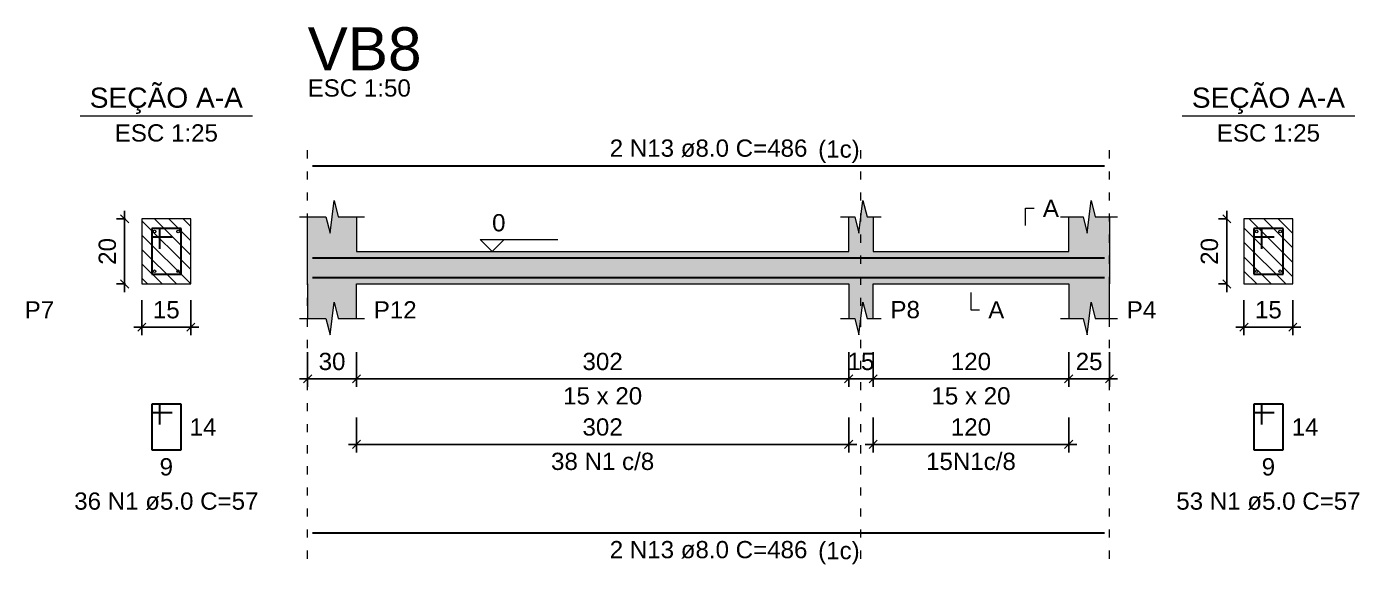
# Model space of a CAD drawing. Header units: inches. Extents: x -52 to 802, y -168 to 85.
# Drawn here: x 182.92 to 199.27, y 2.12 to 8.73 of the extents above; entities that cross this region are included whole.
import ezdxf

# ---------------------------------------------------------------- set-up
doc = ezdxf.new("R2010")
doc.units = ezdxf.units.IN
doc.header["$MEASUREMENT"] = 0
doc.linetypes.add('DOT2', pattern=[3.175, 0, -3.175])
for name, color, linetype, lineweight in [('Descrição da armadura', 7, 'Continuous', 5), ('DT-Barras na forma', 2, 'Continuous', 30), ('DT-Barras no corte', 5, 'Continuous', 5), ('DT-Barras rebatidas', 2, 'Continuous', 30), ('DT-Cotas', 9, 'Continuous', 5), ('DT-Forma', 5, 'Continuous', 5), ('DT-Hachura forma vigas', 252, 'Continuous', 5), ('DT-Hachura seção vigas', 252, 'Continuous', 5), ('DT-Pontilhado', 9, 'DOT2', 5), ('DT-Textos', 7, 'Continuous', 5), ('DT-Título', 3, 'Continuous', 20), ('Textos armaduras', 7, 'Continuous', 5)]:
    doc.layers.add(name, color=color, linetype=linetype, lineweight=lineweight)
doc.styles.add('Arial', font='arial.ttf')
doc.styles.get("Standard").update_dxf_attribs({"font": 'arial.ttf'})
doc.dimstyles.new('UM_25.000000', dxfattribs={"dimtxt": 0.18, "dimasz": 0.1, "dimexe": 0.1, "dimexo": 0.2, "dimgap": 0, "dimtad": 1, "dimtih": 1, "dimtoh": 1, "dimdec": 1, "dimlfac": 25, "dimzin": 0, "dimdsep": 46, "dimtxsty": 'Standard', "dimcen": 0.09, "dimdle": 0.1, "dimadec": 1, "dimazin": 2, "dimtfac": 1, "dimtdec": 4, "dimtofl": 0, "dimtmove": 0, "dimatfit": 3, "dimfxl": 1, "dimtolj": 1, "dimarcsym": 0})
doc.dimstyles.new('UM_50.000000', dxfattribs={"dimtxt": 0.18, "dimasz": 0.1, "dimexe": 0.1, "dimexo": 0.2, "dimgap": 0, "dimtad": 1, "dimtih": 1, "dimtoh": 1, "dimdec": 1, "dimlfac": 50, "dimzin": 0, "dimdsep": 46, "dimtxsty": 'Standard', "dimcen": 0.09, "dimdle": 0.1, "dimadec": 1, "dimazin": 2, "dimtfac": 1, "dimtdec": 4, "dimtofl": 0, "dimtmove": 0, "dimatfit": 3, "dimfxl": 1, "dimtolj": 1, "dimarcsym": 0})
pattern_1 = [(135, (65.57021, -289.7893), (-0.08838835, -0.08838835), [])]

# ---------------------------------------------------------------- blocks, each defined once
blk = doc.blocks.new('_Oblique')
at = {"color": 0, "linetype": 'ByBlock', "lineweight": -2}
blk.add_line((-0.5, -0.5), (0.5, 0.5), dxfattribs=at)
blk = doc.blocks.new('*D526')
at = {"layer": 'Defpoints', "color": 0, "transparency": 16777216}
for p in [(184.122, 6.365), (184.333, 6.365), (184.333, 5.565)]:
    blk.add_point(p, dxfattribs=at)
at = {"layer": 'DT-Cotas', "color": 0, "lineweight": -2, "transparency": 16777216}
for p, q in [((184.122, 5.465), (184.122, 6.465)), ((184.133, 6.365), (184.022, 6.365)), ((184.133, 5.565), (184.022, 5.565))]:
    blk.add_line(p, q, dxfattribs=at)
at = {"layer": 'DT-Cotas', "color": 0, "lineweight": -2, "transparency": 16777216, "xscale": 0.1, "yscale": 0.1, "zscale": 0.1}
for p, rotation in [((184.122, 6.365), 90), ((184.122, 5.565), 270)]:
    blk.add_blockref('_Oblique', p, dxfattribs=dict(at, rotation=rotation))
at = {"layer": 'DT-Cotas', "transparency": 16777216, "insert": (183.91, 5.965), "char_height": 0.2118, "attachment_point": 5, "rotation": 90, "style": 'Arial'}
blk.add_mtext('\\A1;20', dxfattribs=at)
blk = doc.blocks.new('*D527')
at = {"layer": 'Defpoints', "color": 0, "transparency": 16777216}
for p in [(184.333, 5.565), (184.933, 5.565), (184.933, 5.035)]:
    blk.add_point(p, dxfattribs=at)
at = {"layer": 'DT-Cotas', "color": 0, "lineweight": -2, "transparency": 16777216}
for p, q in [((184.333, 5.365), (184.333, 4.935)), ((184.933, 5.365), (184.933, 4.935)), ((184.233, 5.035), (185.033, 5.035))]:
    blk.add_line(p, q, dxfattribs=at)
at = {"layer": 'DT-Cotas', "color": 0, "lineweight": -2, "transparency": 16777216, "xscale": 0.1, "yscale": 0.1, "zscale": 0.1, "rotation": 180}
blk.add_blockref('_Oblique', (184.333, 5.035), dxfattribs=at)
at = {"layer": 'DT-Cotas', "color": 0, "lineweight": -2, "transparency": 16777216, "xscale": 0.1, "yscale": 0.1, "zscale": 0.1}
blk.add_blockref('_Oblique', (184.933, 5.035), dxfattribs=at)
at = {"layer": 'DT-Cotas', "transparency": 16777216, "insert": (184.633, 5.247), "char_height": 0.2118, "attachment_point": 5, "rotation": 0.0057, "style": 'Arial'}
blk.add_mtext('\\A1;15', dxfattribs=at)
blk = doc.blocks.new('*D528')
at = {"layer": 'Defpoints', "color": 0, "transparency": 16777216}
for p in [(186.367, 4.929), (186.967, 4.929), (186.967, 4.4)]:
    blk.add_point(p, dxfattribs=at)
at = {"layer": 'DT-Cotas', "color": 0, "lineweight": -2, "transparency": 16777216}
for p, q in [((186.367, 4.729), (186.367, 4.3)), ((186.967, 4.729), (186.967, 4.3)), ((186.267, 4.4), (187.067, 4.4))]:
    blk.add_line(p, q, dxfattribs=at)
at = {"layer": 'DT-Cotas', "color": 0, "lineweight": -2, "transparency": 16777216, "xscale": 0.1, "yscale": 0.1, "zscale": 0.1, "rotation": 180}
blk.add_blockref('_Oblique', (186.367, 4.4), dxfattribs=at)
at = {"layer": 'DT-Cotas', "color": 0, "lineweight": -2, "transparency": 16777216, "xscale": 0.1, "yscale": 0.1, "zscale": 0.1}
blk.add_blockref('_Oblique', (186.967, 4.4), dxfattribs=at)
at = {"layer": 'DT-Cotas', "transparency": 16777216, "insert": (186.667, 4.612), "char_height": 0.2118, "attachment_point": 5, "rotation": 0.0057, "style": 'Arial'}
blk.add_mtext('\\A1;30', dxfattribs=at)
blk = doc.blocks.new('*D529')
at = {"layer": 'Defpoints', "color": 0, "transparency": 16777216}
for p in [(186.967, 4.929), (193.007, 4.929), (193.007, 4.4)]:
    blk.add_point(p, dxfattribs=at)
at = {"layer": 'DT-Cotas', "color": 0, "lineweight": -2, "transparency": 16777216}
for p, q in [((186.967, 4.729), (186.967, 4.3)), ((193.007, 4.729), (193.007, 4.3)), ((186.867, 4.4), (193.107, 4.4))]:
    blk.add_line(p, q, dxfattribs=at)
at = {"layer": 'DT-Cotas', "color": 0, "lineweight": -2, "transparency": 16777216, "xscale": 0.1, "yscale": 0.1, "zscale": 0.1, "rotation": 180}
blk.add_blockref('_Oblique', (186.967, 4.4), dxfattribs=at)
at = {"layer": 'DT-Cotas', "color": 0, "lineweight": -2, "transparency": 16777216, "xscale": 0.1, "yscale": 0.1, "zscale": 0.1}
blk.add_blockref('_Oblique', (193.007, 4.4), dxfattribs=at)
at = {"layer": 'DT-Cotas', "transparency": 16777216, "insert": (189.987, 4.612), "char_height": 0.2118, "attachment_point": 5, "rotation": 0.0057, "style": 'Arial'}
blk.add_mtext('\\A1;302', dxfattribs=at)
blk = doc.blocks.new('*D530')
at = {"layer": 'Defpoints', "color": 0, "transparency": 16777216}
for p in [(193.007, 4.929), (193.307, 4.929), (193.307, 4.4)]:
    blk.add_point(p, dxfattribs=at)
at = {"layer": 'DT-Cotas', "color": 0, "lineweight": -2, "transparency": 16777216}
for p, q in [((193.007, 4.729), (193.007, 4.3)), ((193.307, 4.729), (193.307, 4.3)), ((192.907, 4.4), (193.407, 4.4))]:
    blk.add_line(p, q, dxfattribs=at)
at = {"layer": 'DT-Cotas', "color": 0, "lineweight": -2, "transparency": 16777216, "xscale": 0.1, "yscale": 0.1, "zscale": 0.1, "rotation": 180}
blk.add_blockref('_Oblique', (193.007, 4.4), dxfattribs=at)
at = {"layer": 'DT-Cotas', "color": 0, "lineweight": -2, "transparency": 16777216, "xscale": 0.1, "yscale": 0.1, "zscale": 0.1}
blk.add_blockref('_Oblique', (193.307, 4.4), dxfattribs=at)
at = {"layer": 'DT-Cotas', "transparency": 16777216, "insert": (193.157, 4.612), "char_height": 0.2118, "attachment_point": 5, "rotation": 0.0057, "style": 'Arial'}
blk.add_mtext('\\A1;15', dxfattribs=at)
blk = doc.blocks.new('*D531')
at = {"layer": 'Defpoints', "color": 0, "transparency": 16777216}
for p in [(193.307, 4.929), (195.707, 4.929), (195.707, 4.4)]:
    blk.add_point(p, dxfattribs=at)
at = {"layer": 'DT-Cotas', "color": 0, "lineweight": -2, "transparency": 16777216}
for p, q in [((193.307, 4.729), (193.307, 4.3)), ((195.707, 4.729), (195.707, 4.3)), ((193.207, 4.4), (195.807, 4.4))]:
    blk.add_line(p, q, dxfattribs=at)
at = {"layer": 'DT-Cotas', "color": 0, "lineweight": -2, "transparency": 16777216, "xscale": 0.1, "yscale": 0.1, "zscale": 0.1, "rotation": 180}
blk.add_blockref('_Oblique', (193.307, 4.4), dxfattribs=at)
at = {"layer": 'DT-Cotas', "color": 0, "lineweight": -2, "transparency": 16777216, "xscale": 0.1, "yscale": 0.1, "zscale": 0.1}
blk.add_blockref('_Oblique', (195.707, 4.4), dxfattribs=at)
at = {"layer": 'DT-Cotas', "transparency": 16777216, "insert": (194.507, 4.612), "char_height": 0.2118, "attachment_point": 5, "rotation": 0.0057, "style": 'Arial'}
blk.add_mtext('\\A1;120', dxfattribs=at)
blk = doc.blocks.new('*D532')
at = {"layer": 'Defpoints', "color": 0, "transparency": 16777216}
for p in [(195.707, 4.929), (196.207, 4.929), (196.207, 4.4)]:
    blk.add_point(p, dxfattribs=at)
at = {"layer": 'DT-Cotas', "color": 0, "lineweight": -2, "transparency": 16777216}
for p, q in [((195.707, 4.729), (195.707, 4.3)), ((196.207, 4.729), (196.207, 4.3)), ((195.607, 4.4), (196.307, 4.4))]:
    blk.add_line(p, q, dxfattribs=at)
at = {"layer": 'DT-Cotas', "color": 0, "lineweight": -2, "transparency": 16777216, "xscale": 0.1, "yscale": 0.1, "zscale": 0.1, "rotation": 180}
blk.add_blockref('_Oblique', (195.707, 4.4), dxfattribs=at)
at = {"layer": 'DT-Cotas', "color": 0, "lineweight": -2, "transparency": 16777216, "xscale": 0.1, "yscale": 0.1, "zscale": 0.1}
blk.add_blockref('_Oblique', (196.207, 4.4), dxfattribs=at)
at = {"layer": 'DT-Cotas', "transparency": 16777216, "insert": (195.957, 4.612), "char_height": 0.2118, "attachment_point": 5, "rotation": 0.0057, "style": 'Arial'}
blk.add_mtext('\\A1;25', dxfattribs=at)
blk = doc.blocks.new('*D533')
at = {"layer": 'Defpoints', "color": 0, "transparency": 16777216}
for p in [(186.967, 4.124), (193.007, 4.124), (193.007, 3.595)]:
    blk.add_point(p, dxfattribs=at)
at = {"layer": 'DT-Cotas', "color": 0, "lineweight": -2, "transparency": 16777216}
for p, q in [((186.967, 3.924), (186.967, 3.495)), ((193.007, 3.924), (193.007, 3.495)), ((186.867, 3.595), (193.107, 3.595))]:
    blk.add_line(p, q, dxfattribs=at)
at = {"layer": 'DT-Cotas', "color": 0, "lineweight": -2, "transparency": 16777216, "xscale": 0.1, "yscale": 0.1, "zscale": 0.1, "rotation": 180}
blk.add_blockref('_Oblique', (186.967, 3.595), dxfattribs=at)
at = {"layer": 'DT-Cotas', "color": 0, "lineweight": -2, "transparency": 16777216, "xscale": 0.1, "yscale": 0.1, "zscale": 0.1}
blk.add_blockref('_Oblique', (193.007, 3.595), dxfattribs=at)
at = {"layer": 'DT-Cotas', "transparency": 16777216, "insert": (189.987, 3.807), "char_height": 0.2118, "attachment_point": 5, "rotation": 0.0057, "style": 'Arial'}
blk.add_mtext('\\A1;302', dxfattribs=at)
blk = doc.blocks.new('*D534')
at = {"layer": 'Defpoints', "color": 0, "transparency": 16777216}
for p in [(193.307, 4.124), (195.707, 4.124), (195.707, 3.595)]:
    blk.add_point(p, dxfattribs=at)
at = {"layer": 'DT-Cotas', "color": 0, "lineweight": -2, "transparency": 16777216}
for p, q in [((193.307, 3.924), (193.307, 3.495)), ((195.707, 3.924), (195.707, 3.495)), ((193.207, 3.595), (195.807, 3.595))]:
    blk.add_line(p, q, dxfattribs=at)
at = {"layer": 'DT-Cotas', "color": 0, "lineweight": -2, "transparency": 16777216, "xscale": 0.1, "yscale": 0.1, "zscale": 0.1, "rotation": 180}
blk.add_blockref('_Oblique', (193.307, 3.595), dxfattribs=at)
at = {"layer": 'DT-Cotas', "color": 0, "lineweight": -2, "transparency": 16777216, "xscale": 0.1, "yscale": 0.1, "zscale": 0.1}
blk.add_blockref('_Oblique', (195.707, 3.595), dxfattribs=at)
at = {"layer": 'DT-Cotas', "transparency": 16777216, "insert": (194.507, 3.807), "char_height": 0.2118, "attachment_point": 5, "rotation": 0.0057, "style": 'Arial'}
blk.add_mtext('\\A1;120', dxfattribs=at)
blk = doc.blocks.new('*D535')
at = {"layer": 'Defpoints', "color": 0, "transparency": 16777216}
for p in [(197.646, 6.365), (197.857, 6.365), (197.857, 5.565)]:
    blk.add_point(p, dxfattribs=at)
at = {"layer": 'DT-Cotas', "color": 0, "lineweight": -2, "transparency": 16777216}
for p, q in [((197.646, 5.465), (197.646, 6.465)), ((197.657, 6.365), (197.546, 6.365)), ((197.657, 5.565), (197.546, 5.565))]:
    blk.add_line(p, q, dxfattribs=at)
at = {"layer": 'DT-Cotas', "color": 0, "lineweight": -2, "transparency": 16777216, "xscale": 0.1, "yscale": 0.1, "zscale": 0.1}
for p, rotation in [((197.646, 6.365), 90), ((197.646, 5.565), 270)]:
    blk.add_blockref('_Oblique', p, dxfattribs=dict(at, rotation=rotation))
at = {"layer": 'DT-Cotas', "transparency": 16777216, "insert": (197.434, 5.965), "char_height": 0.2118, "attachment_point": 5, "rotation": 90, "style": 'Arial'}
blk.add_mtext('\\A1;20', dxfattribs=at)
blk = doc.blocks.new('*D536')
at = {"layer": 'Defpoints', "color": 0, "transparency": 16777216}
for p in [(197.857, 5.565), (198.457, 5.565), (198.457, 5.035)]:
    blk.add_point(p, dxfattribs=at)
at = {"layer": 'DT-Cotas', "color": 0, "lineweight": -2, "transparency": 16777216}
for p, q in [((197.857, 5.365), (197.857, 4.935)), ((198.457, 5.365), (198.457, 4.935)), ((197.757, 5.035), (198.557, 5.035))]:
    blk.add_line(p, q, dxfattribs=at)
at = {"layer": 'DT-Cotas', "color": 0, "lineweight": -2, "transparency": 16777216, "xscale": 0.1, "yscale": 0.1, "zscale": 0.1, "rotation": 180}
blk.add_blockref('_Oblique', (197.857, 5.035), dxfattribs=at)
at = {"layer": 'DT-Cotas', "color": 0, "lineweight": -2, "transparency": 16777216, "xscale": 0.1, "yscale": 0.1, "zscale": 0.1}
blk.add_blockref('_Oblique', (198.457, 5.035), dxfattribs=at)
at = {"layer": 'DT-Cotas', "transparency": 16777216, "insert": (198.157, 5.247), "char_height": 0.2118, "attachment_point": 5, "rotation": 0.0057, "style": 'Arial'}
blk.add_mtext('\\A1;15', dxfattribs=at)

msp = doc.modelspace()

# ---------------------------------------------------------------- hatches: boundary and pattern name
at = {"layer": 'DT-Hachura forma vigas', "linetype": 'Continuous'}
msp.add_hatch(color=256, dxfattribs=at).paths.add_polyline_path([(196.2072, 5.1411), (196.2072, 5.5647), (196.2072, 5.9647), (196.2072, 6.3883), (196.0322, 6.3883), (195.9822, 6.5883), (195.9322, 6.1883), (195.8822, 6.3883), (195.7072, 6.3883), (195.7072, 5.9647), (193.3072, 5.9647), (193.3072, 6.3883), (193.2322, 6.3883), (193.1822, 6.5883), (193.1322, 6.1883), (193.0822, 6.3883), (193.0072, 6.3883), (193.0072, 5.9647), (186.9672, 5.9647), (186.9672, 6.3883), (186.7422, 6.3883), (186.6922, 6.5883), (186.6422, 6.1883), (186.5922, 6.3883), (186.3672, 6.3883), (186.3672, 5.9647), (186.3672, 5.5647), (186.3672, 5.1411), (186.5922, 5.1411), (186.6422, 4.9411), (186.6922, 5.3411), (186.7422, 5.1411), (186.9672, 5.1411), (186.9672, 5.5647), (193.0072, 5.5647), (193.0072, 5.1411), (193.0822, 5.1411), (193.1322, 4.9411), (193.1822, 5.3411), (193.2322, 5.1411), (193.3072, 5.1411), (193.3072, 5.5647), (195.7072, 5.5647), (195.7072, 5.1411), (195.8822, 5.1411), (195.9322, 4.9411), (195.9822, 5.3411), (196.0322, 5.1411), (196.2072, 5.1411)])
at = {"layer": 'DT-Hachura seção vigas', "linetype": 'Continuous'}
h = msp.add_hatch(dxfattribs=at)
h.set_pattern_fill('ANSI31', color=256, angle=90, style=0)
h.set_pattern_definition(pattern_1)
h.paths.add_polyline_path([(184.3335, 5.5647), (184.3335, 5.5647), (184.9335, 5.5647), (184.9335, 6.3647), (184.3335, 6.3647), (184.3335, 5.5647)])
h = msp.add_hatch(dxfattribs=at)
h.set_pattern_fill('ANSI31', color=256, angle=90, style=0)
h.set_pattern_definition(pattern_1)
h.paths.add_polyline_path([(197.8573, 5.5647), (197.8573, 5.5647), (198.4573, 5.5647), (198.4573, 6.3647), (197.8573, 6.3647), (197.8573, 5.5647)])

# ---------------------------------------------------------------- linework, layer by layer
at = {"layer": 'DT-Barras na forma'}
for p, q in [((184.5535, 6.2447), (184.4535, 6.2447)), ((184.4535, 6.2447), (184.4535, 5.6847)), ((184.8135, 6.2447), (184.4535, 6.2447)), ((184.4535, 6.2447), (184.4535, 6.1447)), ((184.5535, 5.9947), (184.5535, 6.2447)), ((184.8135, 5.6847), (184.8135, 6.2447)), ((198.0773, 6.2447), (197.9773, 6.2447)), ((197.9773, 6.2447), (197.9773, 5.6847)), ((198.3373, 6.2447), (197.9773, 6.2447)), ((197.9773, 6.2447), (197.9773, 6.1447)), ((198.0773, 5.9947), (198.0773, 6.2447)), ((198.3373, 5.6847), (198.3373, 6.2447)), ((184.4535, 6.1447), (184.7035, 6.1447)), ((197.9773, 6.1447), (198.2273, 6.1447)), ((184.4535, 5.6847), (184.8135, 5.6847)), ((197.9773, 5.6847), (198.3373, 5.6847))]:
    msp.add_line(p, q, dxfattribs=at)
for points in [[(186.4272, 5.8867), (196.1472, 5.8867)], [(186.4272, 5.6427), (196.1472, 5.6427)]]:
    msp.add_lwpolyline(points, dxfattribs=at)
at = {"layer": 'DT-Barras no corte'}
for centre in [(184.4895, 6.2087), (184.7775, 6.2087), (198.0133, 6.2087), (198.3013, 6.2087), (184.4895, 5.7207), (184.7775, 5.7207), (198.0133, 5.7207), (198.3013, 5.7207)]:
    msp.add_circle(centre, 0.016, dxfattribs=at)
at = {"layer": 'DT-Barras rebatidas'}
for p, q in [((186.4272, 7.0163), (196.1472, 7.0163)), ((184.5535, 4.088), (184.4535, 4.088)), ((184.4535, 4.088), (184.4535, 3.528)), ((184.8135, 4.088), (184.4535, 4.088)), ((184.4535, 4.088), (184.4535, 3.988)), ((184.4535, 3.988), (184.7035, 3.988)), ((184.5535, 3.838), (184.5535, 4.088)), ((184.8135, 3.528), (184.8135, 4.088)), ((198.0773, 4.088), (197.9773, 4.088)), ((197.9773, 4.088), (197.9773, 3.528)), ((198.3373, 4.088), (197.9773, 4.088)), ((197.9773, 4.088), (197.9773, 3.988)), ((197.9773, 3.988), (198.2273, 3.988)), ((198.0773, 3.838), (198.0773, 4.088)), ((198.3373, 3.528), (198.3373, 4.088)), ((184.4535, 3.528), (184.8135, 3.528)), ((197.9773, 3.528), (198.3373, 3.528)), ((186.4272, 2.5081), (196.1472, 2.5081))]:
    msp.add_line(p, q, dxfattribs=at)
at = {"layer": 'DT-Forma'}
for p, q in [((186.6422, 6.1883), (186.6922, 6.5883)), ((186.6922, 6.5883), (186.7422, 6.3883)), ((193.1322, 6.1883), (193.1822, 6.5883)), ((193.1822, 6.5883), (193.2322, 6.3883)), ((195.9322, 6.1883), (195.9822, 6.5883)), ((195.9822, 6.5883), (196.0322, 6.3883)), ((186.2672, 6.3883), (186.5922, 6.3883)), ((186.3672, 5.9647), (186.3672, 6.3883)), ((186.5922, 6.3883), (186.6422, 6.1883)), ((186.7422, 6.3883), (187.0672, 6.3883)), ((186.9672, 6.3883), (186.9672, 5.9647)), ((192.9072, 6.3883), (193.0822, 6.3883)), ((193.0072, 5.9647), (193.0072, 6.3883)), ((193.0822, 6.3883), (193.1322, 6.1883)), ((193.2322, 6.3883), (193.4072, 6.3883)), ((193.3072, 6.3883), (193.3072, 5.9647)), ((195.6072, 6.3883), (195.8822, 6.3883)), ((195.7072, 5.9647), (195.7072, 6.3883)), ((195.8822, 6.3883), (195.9322, 6.1883)), ((196.0322, 6.3883), (196.3072, 6.3883)), ((196.2072, 6.3883), (196.2072, 5.9647)), ((184.9335, 6.3647), (184.3335, 6.3647)), ((184.3335, 6.3647), (184.3335, 6.3647)), ((184.3335, 6.3647), (184.3335, 5.5647)), ((184.9335, 5.5647), (184.9335, 6.3647)), ((184.9335, 6.3647), (184.9335, 6.3647)), ((198.4573, 6.3647), (197.8573, 6.3647)), ((197.8573, 6.3647), (197.8573, 6.3647)), ((197.8573, 6.3647), (197.8573, 5.5647)), ((198.4573, 5.5647), (198.4573, 6.3647)), ((198.4573, 6.3647), (198.4573, 6.3647)), ((186.9672, 5.9647), (193.0072, 5.9647)), ((193.3072, 5.9647), (195.7072, 5.9647)), ((184.3335, 5.5647), (184.9335, 5.5647)), ((184.3335, 5.5647), (184.3335, 5.5647)), ((184.9335, 5.5647), (184.9335, 5.5647)), ((186.3672, 5.5647), (186.3672, 5.1411)), ((186.9672, 5.1411), (186.9672, 5.5647)), ((186.9672, 5.5647), (193.0072, 5.5647)), ((193.0072, 5.5647), (193.0072, 5.1411)), ((193.3072, 5.1411), (193.3072, 5.5647)), ((193.3072, 5.5647), (195.7072, 5.5647)), ((195.7072, 5.5647), (195.7072, 5.1411)), ((196.2072, 5.1411), (196.2072, 5.5647)), ((197.8573, 5.5647), (198.4573, 5.5647)), ((197.8573, 5.5647), (197.8573, 5.5647)), ((198.4573, 5.5647), (198.4573, 5.5647)), ((186.6422, 4.9411), (186.6922, 5.3411)), ((186.6922, 5.3411), (186.7422, 5.1411)), ((193.1322, 4.9411), (193.1822, 5.3411)), ((193.1822, 5.3411), (193.2322, 5.1411)), ((195.9322, 4.9411), (195.9822, 5.3411)), ((195.9822, 5.3411), (196.0322, 5.1411)), ((186.2672, 5.1411), (186.5922, 5.1411)), ((186.5922, 5.1411), (186.6422, 4.9411)), ((186.7422, 5.1411), (187.0672, 5.1411)), ((192.9072, 5.1411), (193.0822, 5.1411)), ((193.0822, 5.1411), (193.1322, 4.9411)), ((193.2322, 5.1411), (193.4072, 5.1411)), ((195.6072, 5.1411), (195.8822, 5.1411)), ((195.8822, 5.1411), (195.9322, 4.9411)), ((196.0322, 5.1411), (196.3072, 5.1411))]:
    msp.add_line(p, q, dxfattribs=at)
at = {"layer": 'DT-Forma', "linetype": 'Continuous'}
for p, q in [((186.3672, 5.5647), (186.3672, 5.9647)), ((196.2072, 5.9647), (196.2072, 5.5647))]:
    msp.add_line(p, q, dxfattribs=at)
at = {"layer": 'DT-Pontilhado', "ltscale": 0.05}
for p, q in [((186.3672, 2.1904), (186.3672, 7.2281)), ((193.1572, 2.1904), (193.1572, 7.2281)), ((196.2072, 2.1904), (196.2072, 7.2281))]:
    msp.add_line(p, q, dxfattribs=at)
at = {"layer": 'DT-Textos'}
for p, q in [((183.5745, 7.6296), (185.6925, 7.6296)), ((197.0983, 7.6296), (199.2163, 7.6296))]:
    msp.add_line(p, q, dxfattribs=at)
for points in [[(195.1777, 6.2824), (195.1777, 6.4942), (195.2836, 6.4942)], [(188.7792, 6.113), (188.6309, 5.9647), (188.4826, 6.113), (189.4357, 6.113)], [(194.5072, 5.4588), (194.5072, 5.247), (194.6131, 5.247)]]:
    msp.add_lwpolyline(points, dxfattribs=at)

# ---------------------------------------------------------------- texts
at = {"layer": 'Descrição da armadura', "linetype": 'Continuous', "char_height": 0.2118, "attachment_point": 8, "line_spacing_factor": 0.798, "style": 'Arial'}
for s, insert, width in [('2 N13 ø8.0 C=486', (191.2872, 7.1222), 4.8647), ('38 N1 c/8', (189.9872, 3.2773), 2.539389), ('15N1c/8', (194.5072, 3.2773), 2.209726), ('2 N13 ø8.0 C=486', (191.2872, 2.1904), 4.8647)]:
    msp.add_mtext(s, dxfattribs=dict(at, insert=insert, width=width))
at = {"layer": 'Descrição da armadura', "color": 7, "linetype": 'Continuous', "char_height": 0.2118, "width": 4.534748, "attachment_point": 8, "line_spacing_factor": 0.798, "style": 'Arial'}
for s, insert in [('36 N1 ø5.0 C=57', (184.6335, 2.7867)), ('53 N1 ø5.0 C=57', (198.1573, 2.7867))]:
    msp.add_mtext(s, dxfattribs=dict(at, insert=insert))
at = {"layer": 'DT-Textos', "line_spacing_factor": 0.798, "style": 'Arial'}
for s, insert, char_height, width, attachment_point in [('SEÇÃO A-A', (184.6332, 7.6537), 0.2471, 3.875022, 8), ('ESC 1:50', (186.3672, 7.8635), 0.2118, 3.045677, 7), ('SEÇÃO A-A', (198.1572, 7.6537), 0.2471, 3.875022, 8), ('ESC 1:25', (184.6335, 7.3119), 0.2118, 3.045677, 8), ('ESC 1:25', (198.1573, 7.3119), 0.2118, 3.045677, 8), ('(1c)', (192.6322, 7.0527), 0.2118, 1.225428, 7), ('A', (195.3895, 6.3883), 0.2118, 0.474606, 7), ('0', (188.6309, 6.2083), 0.2118, 0.395737, 7), ('P7', (182.8951, 5.1411), 0.2118, 0.870342, 7), ('P12', (187.179, 5.1411), 0.2118, 1.266079, 7), ('P8', (193.519, 5.1411), 0.2118, 0.870342, 7), ('A', (194.719, 5.1411), 0.2118, 0.474606, 7), ('P4', (196.419, 5.1411), 0.2118, 0.870342, 7), ('15 x 20', (189.9872, 4.0821), 0.2118, 2.334116, 8), ('15 x 20', (194.5072, 4.0821), 0.2118, 2.334116, 8), ('(1c)', (192.6322, 2.1207), 0.2118, 1.225428, 7)]:
    msp.add_mtext(s, dxfattribs=dict(at, insert=insert, char_height=char_height, width=width, attachment_point=attachment_point))
at = {"layer": 'DT-Título', "insert": (186.3672, 8.1812), "char_height": 0.5295, "width": 2.689897, "attachment_point": 7, "line_spacing_factor": 0.798, "style": 'Arial'}
msp.add_mtext('VB8', dxfattribs=at)
at = {"layer": 'Textos armaduras', "color": 7, "linetype": 'Continuous', "char_height": 0.2118, "attachment_point": 7, "line_spacing_factor": 0.798, "style": 'Arial'}
for s, insert, width in [('14', (184.9194, 3.7021), 0.659905), ('14', (198.4432, 3.7021), 0.659905), ('9', (184.551, 3.2103), 0.329953), ('9', (198.0748, 3.2103), 0.329953)]:
    msp.add_mtext(s, dxfattribs=dict(at, insert=insert, width=width))

# ---------------------------------------------------------------- dimensions: what is measured, and where the dimension line sits
at = {"layer": 'DT-Cotas'}
for base, p1, p2, picture, middle in [((184.1217, 6.3647), (184.3335, 5.5647), (184.3335, 6.3647), '*D526', (183.9099, 5.9647)), ((197.6455, 6.3647), (197.8573, 5.5647), (197.8573, 6.3647), '*D535', (197.4337, 5.9647))]:
    dim = msp.add_linear_dim(base=base, p1=p1, p2=p2, angle=90, dimstyle='UM_25.000000', override={"dimtxt": 0.2118, "dimasz": 0.1, "dimexe": 0.1, "dimexo": 0.2, "dimtad": 1, "dimtih": 0, "dimtoh": 0, "dimdec": 1, "dimlfac": 25, "dimzin": 8, "dimtxsty": 'Arial', "dimblk": 'Oblique', "dimblk1": 'Oblique', "dimblk2": 'Oblique', "dimsah": 1, "dimdle": 0.1, "dimse1": 0, "dimse2": 0, "dimclrt": 256, "dimadec": 1, "dimazin": 3, "dimtmove": 2, "dimldrblk": 'Oblique'}, dxfattribs=at)
    dim.commit()
    dim.dimension.update_dxf_attribs({"geometry": picture, "text_midpoint": middle, "dimtype": 160, "text_rotation": 90})
for base, p1, p2, dimstyle, override, picture, middle in [((184.9335, 5.0352), (184.3335, 5.5647), (184.9335, 5.5647), 'UM_25.000000', {"dimtxt": 0.2118, "dimasz": 0.1, "dimexe": 0.1, "dimexo": 0.2, "dimtad": 1, "dimtih": 0, "dimtoh": 0, "dimdec": 1, "dimlfac": 25, "dimzin": 8, "dimtxsty": 'Arial', "dimblk": 'Oblique', "dimblk1": 'Oblique', "dimblk2": 'Oblique', "dimsah": 1, "dimdle": 0.1, "dimse1": 0, "dimse2": 0, "dimclrt": 256, "dimadec": 1, "dimazin": 3, "dimtmove": 2, "dimldrblk": 'Oblique'}, '*D527', (184.6335, 5.247)), ((198.4573, 5.0352), (197.8573, 5.5647), (198.4573, 5.5647), 'UM_25.000000', {"dimtxt": 0.2118, "dimasz": 0.1, "dimexe": 0.1, "dimexo": 0.2, "dimtad": 1, "dimtih": 0, "dimtoh": 0, "dimdec": 1, "dimlfac": 25, "dimzin": 8, "dimtxsty": 'Arial', "dimblk": 'Oblique', "dimblk1": 'Oblique', "dimblk2": 'Oblique', "dimsah": 1, "dimdle": 0.1, "dimse1": 0, "dimse2": 0, "dimclrt": 256, "dimadec": 1, "dimazin": 3, "dimtmove": 2, "dimldrblk": 'Oblique'}, '*D536', (198.1573, 5.247)), ((186.9672, 4.3998), (186.3672, 4.9293), (186.9672, 4.9293), 'UM_50.000000', {"dimtxt": 0.2118, "dimasz": 0.1, "dimexe": 0.1, "dimexo": 0.2, "dimtad": 1, "dimtih": 0, "dimtoh": 0, "dimdec": 1, "dimlfac": 50, "dimzin": 8, "dimtxsty": 'Arial', "dimblk": 'Oblique', "dimblk1": 'Oblique', "dimblk2": 'Oblique', "dimsah": 1, "dimdle": 0.1, "dimse1": 0, "dimse2": 0, "dimclrt": 256, "dimadec": 1, "dimazin": 3, "dimtmove": 2, "dimldrblk": 'Oblique'}, '*D528', (186.6672, 4.6116)), ((193.0072, 4.3998), (186.9672, 4.9293), (193.0072, 4.9293), 'UM_50.000000', {"dimtxt": 0.2118, "dimasz": 0.1, "dimexe": 0.1, "dimexo": 0.2, "dimtad": 1, "dimtih": 0, "dimtoh": 0, "dimdec": 1, "dimlfac": 50, "dimzin": 8, "dimtxsty": 'Arial', "dimblk": 'Oblique', "dimblk1": 'Oblique', "dimblk2": 'Oblique', "dimsah": 1, "dimdle": 0.1, "dimse1": 0, "dimse2": 0, "dimclrt": 256, "dimadec": 1, "dimazin": 3, "dimtmove": 2, "dimldrblk": 'Oblique'}, '*D529', (189.9872, 4.6116)), ((193.3072, 4.3998), (193.0072, 4.9293), (193.3072, 4.9293), 'UM_50.000000', {"dimtxt": 0.2118, "dimasz": 0.1, "dimexe": 0.1, "dimexo": 0.2, "dimtad": 1, "dimtih": 0, "dimtoh": 0, "dimdec": 1, "dimlfac": 50, "dimzin": 8, "dimtxsty": 'Arial', "dimblk": 'Oblique', "dimblk1": 'Oblique', "dimblk2": 'Oblique', "dimsah": 1, "dimdle": 0.1, "dimse1": 0, "dimse2": 0, "dimclrt": 256, "dimadec": 1, "dimazin": 3, "dimtmove": 2, "dimldrblk": 'Oblique'}, '*D530', (193.1572, 4.6116)), ((195.7072, 4.3998), (193.3072, 4.9293), (195.7072, 4.9293), 'UM_50.000000', {"dimtxt": 0.2118, "dimasz": 0.1, "dimexe": 0.1, "dimexo": 0.2, "dimtad": 1, "dimtih": 0, "dimtoh": 0, "dimdec": 1, "dimlfac": 50, "dimzin": 8, "dimtxsty": 'Arial', "dimblk": 'Oblique', "dimblk1": 'Oblique', "dimblk2": 'Oblique', "dimsah": 1, "dimdle": 0.1, "dimse1": 0, "dimse2": 0, "dimclrt": 256, "dimadec": 1, "dimazin": 3, "dimtmove": 2, "dimldrblk": 'Oblique'}, '*D531', (194.5072, 4.6116)), ((196.2072, 4.3998), (195.7072, 4.9293), (196.2072, 4.9293), 'UM_50.000000', {"dimtxt": 0.2118, "dimasz": 0.1, "dimexe": 0.1, "dimexo": 0.2, "dimtad": 1, "dimtih": 0, "dimtoh": 0, "dimdec": 1, "dimlfac": 50, "dimzin": 8, "dimtxsty": 'Arial', "dimblk": 'Oblique', "dimblk1": 'Oblique', "dimblk2": 'Oblique', "dimsah": 1, "dimdle": 0.1, "dimse1": 0, "dimse2": 0, "dimclrt": 256, "dimadec": 1, "dimazin": 3, "dimtmove": 2, "dimldrblk": 'Oblique'}, '*D532', (195.9572, 4.6116)), ((193.0072, 3.595), (186.9672, 4.1245), (193.0072, 4.1245), 'UM_50.000000', {"dimtxt": 0.2118, "dimasz": 0.1, "dimexe": 0.1, "dimexo": 0.2, "dimtad": 1, "dimtih": 0, "dimtoh": 0, "dimdec": 1, "dimlfac": 50, "dimzin": 8, "dimtxsty": 'Arial', "dimblk": 'Oblique', "dimblk1": 'Oblique', "dimblk2": 'Oblique', "dimsah": 1, "dimdle": 0.1, "dimse1": 0, "dimse2": 0, "dimclrt": 256, "dimadec": 1, "dimazin": 3, "dimtmove": 2, "dimldrblk": 'Oblique'}, '*D533', (189.9872, 3.8068)), ((195.7072, 3.595), (193.3072, 4.1245), (195.7072, 4.1245), 'UM_50.000000', {"dimtxt": 0.2118, "dimasz": 0.1, "dimexe": 0.1, "dimexo": 0.2, "dimtad": 1, "dimtih": 0, "dimtoh": 0, "dimdec": 1, "dimlfac": 50, "dimzin": 8, "dimtxsty": 'Arial', "dimblk": 'Oblique', "dimblk1": 'Oblique', "dimblk2": 'Oblique', "dimsah": 1, "dimdle": 0.1, "dimse1": 0, "dimse2": 0, "dimclrt": 256, "dimadec": 1, "dimazin": 3, "dimtmove": 2, "dimldrblk": 'Oblique'}, '*D534', (194.5072, 3.8068))]:
    dim = msp.add_linear_dim(base=base, p1=p1, p2=p2, dimstyle=dimstyle, override=override, dxfattribs=at)
    dim.commit()
    dim.dimension.update_dxf_attribs({"geometry": picture, "text_midpoint": middle, "dimtype": 160, "text_rotation": 0.00573})

doc.saveas('drawing.dxf')
